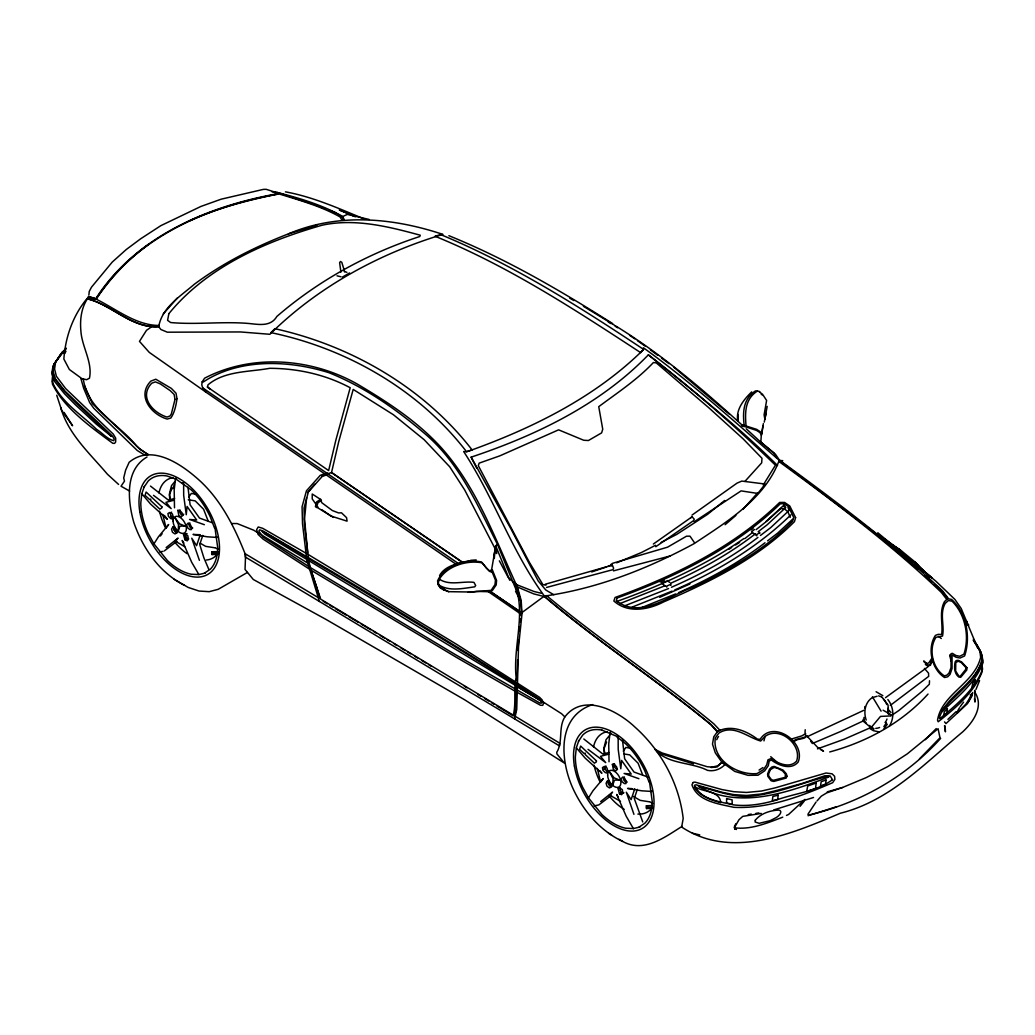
<?xml version="1.0" encoding="UTF-8"?>
<svg xmlns="http://www.w3.org/2000/svg" width="1035" height="1035" viewBox="0 0 1035 1035"><rect width="100%" height="100%" fill="white"/><g stroke="black" fill="none" stroke-linecap="round" stroke-linejoin="round"><path stroke-width="1.5" d="M613.716 766.741L613.716 763.921M951.062 661.106L951.01 667.562L949.082 672.97L946.896 675.156L944.36 675.868C932.535 668.377 928.175 648.997 936.002 637.314L942.523 636.046C944.696 625.334 939.366 613.613 945.253 603.301L948.422 600.52L952.058 601.18C965.383 614.441 969.743 636.525 963.908 654.172L959.755 656.268L955.965 655.504L952.394 653.344L951.126 653.68L950.453 654.987L951.062 661.106L949.703 655.077M784.155 507.021L784.207 504.912L785.72 507.564L767.103 524.861L758.163 531.705M517.06 680.5L517.616 659.657M620.081 787.971L620.004 790.041L621.388 792.241L619.512 793.754L617.973 788.398L619.836 787.907L622.333 789.718L622.863 792.862L621.634 794.699L619.512 793.754L623.199 792.926M518.005 650.459L518.535 639.863M767.168 406.367L764.865 419.304L764.102 414.828L766.612 400.454L763.429 395.603L761.217 394.27M738.084 414.466L738.097 421.141M974.621 692.531L974.75 690.371L974.983 702.053L974.44 698.858M514.576 716.712L516.012 708.794L516.452 686.244L544.112 702.571L561.617 713.736L564.851 716.906C558.059 727.89 563.286 741.552 556.752 752.341L556.921 753.933L564.347 763.054L464.767 699.867L326.193 619.525L253.252 579.458L245.036 569.444L245.58 554.993C235.023 528.199 222.046 501.768 200.816 481.663C183.001 465.207 152.132 443.019 129.155 462.283L125.636 470.097L123.708 477.963L124.498 481.12L121.03 486.217L129.621 491.069M805.01 732.651L805.217 729.74M760.777 442.631L761.307 435.347M864.742 708.199L864.859 706.556M52.474 376.805L52.073 381.436C60.651 401.89 81.118 414.388 96.54 429.318C102.323 432.85 107.006 439.047 113.734 440.677L114.199 439.034L112.388 436.007L64.985 391.114L55.282 378.642L52.992 371.293L54.221 363.932L62.669 351.758M494.29 558.473L495.183 548.835L464.728 490.034L449.708 466.785L424.13 439.681L393.391 414.724L353.207 389.419L338.665 441.906L331.536 472.542L321.743 475.828M306.632 497.848L304.536 518.988L307.705 552.354M52.979 377.866L52.371 383.959C64.636 408.747 90.86 427.041 112.737 443.29L114.587 443.381L115.661 441.984L115.7 438.206L113.242 434.079L65.632 388.552L56.382 376.235L54.583 369.068L55.567 362.043L66.292 348.161M144.331 486.463L141.808 493.721L140.799 502.945A54.363 31.386 60 0 0 148.147 533.284L153.943 543.867L167.36 560.491A54.363 31.386 60 0 0 191.126 574.218L198.888 574.567L205.422 572.963M578.875 740.465L576.34 747.723L575.344 756.96A54.363 31.386 60 0 0 582.679 787.286L588.475 797.881L601.904 814.506A54.363 31.386 60 0 0 625.658 828.22L633.42 828.569L639.953 826.978M519.001 631.259L519.583 626.563M520.165 621.88L520.553 618.749M217.79 551.616L211.852 551.771L211.657 553.285L212.02 554.553L217.945 554.398M646.396 805.773L652.322 805.618L646.396 805.773L646.202 807.287L646.552 808.555L652.49 808.4M499.349 560.828L508.237 577.478L516.271 584.646C494.458 537.165 475.997 485.894 440.392 446.706C416.704 420.935 387.103 401.696 357.166 383.998C311.16 358.045 251.932 353.504 204.568 378.215L202.187 381.824L201.773 384.813L202.653 387.853L205.667 391.954L457.004 564.877M89.812 298.533L86.358 299.387C72.644 316.322 65.373 337.436 63.859 359.041L69.371 369.508L81.791 378.551L86.552 379.716L89.463 378.215C92.852 362.237 81.713 346.686 80.859 330.605C79.889 319.712 81.273 308.081 87.419 298.779C111.573 304.613 132.04 328.716 158.73 326.724L160.917 329.518L167.321 332.196L240.469 331.95L269.876 334.292L271.364 332.856C318.495 286.824 378.086 254.235 440.858 234.997L442.928 234.389C392.847 217.725 338.186 212.654 288.519 233.832C255.205 246.731 223.017 262.916 194.295 284.289C180.711 296.049 161.783 307.589 158.73 326.724M515.223 716.311L516.737 709.505L518.496 647.315L522.028 613.561L521.174 600.481L516.827 584.853L514.731 583.714C526.31 614.078 512.881 646.086 516.103 677.459C513.451 689.931 516.31 702.843 513.308 715.185L320.708 599.187L310.772 569.612L308.728 560.905L304.471 525.107L304.018 507.939L308.391 491.948L322.208 476.462L328.91 474.082L326.957 472.956L320.255 475.337L306.438 490.823L302.065 506.814L302.531 523.982L306.8 559.883L319.414 601.451L559.534 745.924L559.599 743.117L515.223 716.311L514.68 718.846M762.873 426.135L761.411 435.269L759.975 432.617L756.507 430.392L742.25 425.721M491.405 570.958L495.713 545.807L497.447 544.268C477.652 505.546 459.941 464.016 426.304 434.946C397.065 409.757 365.045 387.193 329.065 372.742C288.791 360.038 239.292 358.097 203.028 382.135L202.187 381.824M493.889 556.597L495.183 548.835L495.959 551.966M278.169 193.545L278.027 194.062C207.944 206.495 135.753 237.041 96.048 299.128L90.42 297.562L94.806 299.413L95.75 298.701C135.611 236.756 207.492 206.263 277.561 193.739L278.273 193.493L275.672 192.575M764.257 422.112L766.029 413.405M972.628 692.518L971.865 696.257L967.479 703.619L945.951 723.607L944.541 721.887M277.561 193.739L275.426 192.238L272.14 191.902M180.025 509.97L179.624 511.795L180.763 514.123L182.6 515.184L183.751 514.175M614.57 763.985L614.169 765.809L615.295 768.125L617.145 769.199M520.954 615.618L521.588 612.836L520.657 600.895L516.142 584.464L533.957 591.464L541.758 593.391M763.972 740.879L765.007 736.506C779.329 725.47 802.655 744.773 796.51 761.23C789.394 768.746 778.178 763.442 771.088 758.552L767.97 759.819L766.741 764.761L763.507 769.574L757.141 773.546C737.463 775.655 711.614 759.69 715.379 737.826L718.898 733.039C733.556 723.944 747.412 737.282 760.686 741.021L765.007 736.506M207.427 387.051L208.048 384.787C224.698 370.711 249.344 372.095 269.721 368.305C297.666 368.421 325.469 374.502 350.192 387.737L335.858 440.134L328.638 470.576L207.427 387.051L210.157 389.069M316.555 507.551L317.874 502.79L321.393 500.474L320.708 499.271L316.606 501.923L315.416 506.62L317.952 506.917M202.795 535.393L199.729 544.501L203.908 557.891L208.811 569.353M604.078 769.225L605.1 766.211M634.791 788.748L631.117 799.667L626.304 792.215L633.938 814.351M637.327 789.394L634.274 798.515L642.735 821.932M172.819 488.649L174.385 484.574M172.03 488.093L169.404 494.834L170.49 500.28M606.562 742.108L603.948 748.848L605.035 754.282M204.542 573.092L210.338 569.185A54.363 31.386 60 0 0 217.673 547.334L214.866 527.177M639.074 827.094L644.883 823.187A54.363 31.386 60 0 0 652.218 801.349L649.398 781.179M975.966 689.465L979.563 680.59M968.32 701.872L970.804 695.947M521.588 612.836L544.281 596.121C597.001 588.656 647.457 568.914 694.071 543.66C726.557 522.08 765.305 498.547 779.329 460.006C835.633 501.16 891.717 542.948 942.536 590.843L948.034 598.062L946.663 599.291L941.332 592.408C891.006 544.268 835.077 502.557 778.941 461.507M721.887 762.148L734.759 771.411L748.085 775.344L757.982 775.228L764.645 770.868L768.28 765.732L769.212 760.932L771.476 760.117C778.825 765.589 791.154 770.402 798.179 762.045C806.123 741.927 772.899 719.377 760.182 739.262L757.504 739.171C746.429 730.788 730.71 724.202 717.501 731.577L713.762 736.804L712.494 744.126L715.314 752.885L721.887 762.148L717.139 766.948L710.98 767.517M889.388 726.04C894.563 717.954 893.813 707.021 887.862 699.531M174.514 526.893L173.789 528.432L174.656 530.8L176.48 532.223L177.852 531.615M609.059 780.908L608.334 782.434L609.188 784.815L611.025 786.238L612.384 785.63M88.273 297.912L88.894 296.825M734.397 826.525L735.859 823.731M88.738 296.308L88.273 297.2L90.2 296.929L96.164 299.076C110.357 278.066 127.9 259.216 148.535 244.402M64.636 353.634L65.968 351.24M212.02 554.553L211.852 551.771M646.552 808.555L646.862 806.11M439.552 575.576C445.322 565.175 458.608 563.545 469.075 560.685M734.552 827.405L738.99 819.707L742.781 816.369L761.255 813.432M763.274 484.949L775.435 465.194C735.16 426.11 692.842 389.044 648.35 354.837C600.313 404.556 535.962 435.476 471.132 457.147L476.825 468.337M816.02 802.073L807.882 814.312L809.603 814.868C859.8 802.901 906.13 776.987 940.66 738.369M187.089 540.684L188.331 538.847L187.801 535.703L185.304 533.905L183.428 534.383L184.98 539.74L187.089 540.684L188.668 538.924L184.98 539.74L186.843 538.226L185.472 536.039L185.55 533.957L187.037 533.568M143.969 487.291L148.147 481.094A54.363 31.386 60 0 1 167.36 476.074L176.248 479.27L191.126 489.788A54.363 31.386 60 0 1 210.338 517.008L214.517 528.031M578.5 741.306L582.679 735.109A54.363 31.386 60 0 1 601.904 730.089M883.825 726.635L886.4 722.896M188.745 497.136L191.346 493.436L195.524 494.096M623.277 751.151L625.877 747.451L631.453 748.331M883.929 728.821L887.228 724.396L885.029 722.288M160.373 536.001L162.094 533.75M963.585 702.131L961.787 704.46A8.086 1.087 -55.2 0 0 960.195 706.724M800.068 806.317L804.079 801.323M175.044 481.378L171.512 485.635L169.533 493.385L169.675 500.681M609.589 735.38L606.057 739.65L604.078 747.399L604.22 754.683M871.91 726.648L880.487 716.414L890.475 715.922M307.55 492.518L314.653 484.173M189.897 522.921L188.875 524.085L189.444 526.44L191.177 528.173L192.756 528.005M624.441 776.923L623.419 778.1L623.989 780.455L625.709 782.188L627.288 782.007M163.271 313.915L177.244 298.067M817.081 800.883L821.298 796.148L826.732 792.888L842.529 787.493L866.01 777.699L887.694 766.624L907.281 753.868L938.098 728.705L939.987 737.8L919.429 758.927M743.065 509.233L757.918 492.595M564.851 716.906C583.378 692.583 617.352 710.463 634.843 726.997C661.054 750.362 679.102 783.495 683.191 818.478L681.664 827.043C731.228 859.878 791.516 833.887 840.329 813.238C889.699 800.948 924.798 763.338 962.498 732.043C973.211 722.184 984.427 706.193 974.595 691.859M925.264 739.714L936.222 728.601M928.02 694.058C901.821 722.87 867.058 741.772 829.721 751.953M744.941 481.378L761.682 462.852L761.967 458.259L743.234 438.969L708.522 407.505L656.268 362.897L653.395 362.535C637.288 379.703 617.52 392.666 598.747 406.664L602.745 429.266L601.594 432.902L588.41 440.522L583.714 440.25L558.602 429.836L499.892 455.827L479.153 463.137L478.299 465.647L529.428 562.406L542.948 584.71L546.014 585.15M806.834 736.027C803.897 740.18 797.416 737.916 794.155 741.642L791.283 739.081L801.996 735.82L805.67 733.505M804.958 799.382L788.644 814.429L786.484 815.438M62.747 353.297L64.804 351.305M65.528 349.364L61 353.698L52.966 366.183L51.75 373.803L54.312 381.113L64.468 393.74L75.374 404.776L96.359 424.221L111.508 436.408L76.008 403.029L64.856 391.722L54.933 379.276L52.474 372.018L53.794 364.527L62.32 352.146L65.904 348.704M947.931 719.351L956.068 711.692M792.59 519.272L777.79 533.025L767.556 540.839M751.695 391.89C744.087 399.303 735.95 408.993 737.657 420.404M790.856 514.874C757.594 547.192 717.177 571.359 674.859 589.885M765.602 521.925L784.207 504.912M947.775 598.618L944.515 601.581C938.81 611.918 943.195 623.782 941.656 634.481L938.176 634.351L935.42 635.412C926.881 648.182 931.629 669.347 944.554 677.524L947.659 676.838L950.039 674.445L952.045 668.558L952.058 655.026L956.12 657.277L960.105 658.014L964.62 655.931C970.921 637.185 966.561 613.018 951.644 599.472L947.775 598.618L942.316 591.464L934.191 584.063M766.133 521.679L780.688 508.56L784.323 508.858L787.842 511.6L790.197 517.332M970.17 694.899L972.525 693.696L966.108 703.852L957.323 713.05A8.086 1.087 -55.2 0 1 959.471 707.849M725.121 524.706L735.885 515.43M166.143 547.58L178.046 538.096L175.394 541.253L184.631 546.583M600.675 801.595L612.578 792.098L609.938 795.268L620.495 801.362M724.655 500.474L707.565 514.343L676.67 534.435L661.171 542.392M610.87 564.605L612.448 563.351L667.588 547.166L686.477 536.208L689.983 536.156L694.498 542.741M611.4 565.899L612.345 565.149L613.613 568.202L612.953 569.651L546.519 587.44M164.293 550.905L176.894 541.37M744.786 538.653L752.316 532.663M756.08 529.661L764.878 522.675M754.424 529.506L751.539 531.796L756.779 535.781L756.779 534.668L759.729 532.417L759.729 533.53M690.772 517.811L692.079 516.763L694.252 519.182L693.424 520.747L655.763 546.713M751.099 529.933L753.053 528.419M927.955 666.812L885.507 697.681M755.615 533.659C729.675 553.828 700.721 569.845 670.771 583.21M757.931 537.411C731.486 557.774 701.963 573.895 671.443 587.272M760.479 535.457L770.7 527.63L789.11 510.449L788.023 507.46M764.994 542.78C738.498 563.105 709.001 579.225 678.494 592.667M653.344 544.035L692.079 516.763M611.439 795.372L598.825 804.919L594.129 805.89M691.975 515.12L737.062 483.112L741.797 481.081L765.201 484.057L757.84 493.449L741.112 490.888L694.213 521.756M147.022 457.004C124.614 469.929 127.784 500.94 133.761 522.235C142.584 548.175 159.519 572.704 184.45 585.28M151.291 326.995L146.478 330.346L139.479 341.382L149.273 352.392L205.667 391.954M891.044 715.806L899.001 710.411L922.146 691.264L929.339 684.264L929.508 680.758M793.483 741.06L795.501 739.676L804.894 737.14L806.356 735.471L817.43 747.192L823.537 751.19L820.846 749.638M491.405 570.621L492.388 569.987L496.593 580.454L496.205 584.904L492.285 590.636L490.163 591.748L476.605 591.412L469.295 592.343M490.37 570.647L491.34 570.013L495.442 580.13L495.002 584.555L491.172 590.338L468.169 592.24M743.88 538.549C705.094 565.666 661.675 585.267 617.3 601.283L617.623 601.723M728.976 549.236L731.641 547.515M735.626 544.94L739.624 542.366M759.069 770.066L762.937 767.569M890.32 705.391L928.68 676.36L928.537 673.151L924.423 668.416M741.383 425.721L742.664 424.919L756.624 429.344L760.013 431.556L761.773 434.118L763.351 423.613M171.629 512.144L170.348 512.92L170.607 515.197L172.185 517.177M606.161 766.146L604.88 766.922L605.152 769.199L606.717 771.191L608.438 771.45M342.378 277.108L349.597 272.942M247.443 572.433L218.191 589.316L209.199 591.671L199.043 591.037L188.176 587.427L174.035 579.277M592.706 704.576C556.015 716.582 560.284 761.708 573.506 789.653C583.869 811.569 600.494 831.027 622.708 841.442C643.848 853.293 664.522 837.302 681.987 826.435M655.53 545.29L641.428 552.522L616.679 562.807M863.824 710.308L807.3 736.661M870.422 727.708L844.275 739.184L817.469 748.861M932.742 660.653L931.28 661.287L929.935 664.962L927.774 665.376L925.329 663.965M338.341 214.439L342.029 216.871L347.307 214.4L369.262 219.485M659.709 597.337L689.892 583.986M675.622 593.935L640.135 608.205M665.013 585.745L619.913 603.586M668.571 588.553L623.924 606.135M671.974 591.153L632.1 607.131M660.201 582.032L664.263 580.273M782.745 817.171C767.362 822.98 750.892 830.031 734.138 827.754M665.725 581.334L661.572 583.119L665.764 586.353M188.771 221.167C217.143 208.113 247.52 200.247 278.027 194.062L277.639 193.312L278.273 193.493M607.946 566.43L610.857 565.226M545.264 584.232L612.345 565.149M162.961 551.396L159.597 551.875M591.722 571.954L606.471 566.934M808.05 815.722L836.655 806.705M288.493 233.845L316.956 225.19M773.766 809.926L813.536 797.48M877.124 696.244L872.117 697.706C864.911 702.532 863.449 712.313 866.191 720.062M827.276 791.827L842.529 787.493M174.605 498.469L168.369 500.112L150.476 486.062M174.19 500.164L165.949 502.311L171.176 508.625L153.49 495.325M613.457 570.854L670.318 555.937M609.136 752.484L602.9 754.114L583.818 738.99M608.722 754.166L600.494 756.326L605.721 762.64L588.022 749.34M621.272 793.47L623.924 792.771M94.806 299.413L95.75 298.701M748.266 814.571L751.294 814.105M755.835 813.407L758.862 812.928M90.653 296.747L88.402 296.98L87.031 298.805C111.392 304.316 131.898 328.781 158.704 326.491L158.86 325.482C134.33 325.197 114.303 307.317 92.788 297.55M470.627 560.323L476.165 559.935M231.711 523.516L237.183 523.568L253.73 530.218L308.805 563.726L316.943 587.893M212.33 552.095L218.256 551.94M212.421 553.816L218.359 553.66M646.966 807.817L652.904 807.662M468.519 591.981L448.66 591.671L443.562 589.821M631.893 788.618L627.572 788.437L641.842 790.818L651.895 791.452L651.222 790.96M782.758 460.678L779.264 460.459L874.769 532.792L917.929 569.263M274.443 191.747C297.614 197.607 321.613 204.49 342.456 216.354L344.15 219.433L341.783 219.86L340.075 216.936C319.828 205.499 296.76 199.522 274.637 192.562M182.251 482.737L183.622 482.931L183.674 495.377L186.261 514.757L187.076 506.438L196.676 520.036L189.573 519.454L204.374 524.706M601.904 730.076L618.154 736.933L618.205 749.392L620.793 768.772L621.608 760.44L631.221 774.051L624.105 773.468L638.905 778.708M285.453 191.85C313.075 196.883 338.885 208.527 364.695 219.174M188.215 499.776L195.201 500.875L203.585 509.233L208.048 520.734M214.517 547.748L205.629 546.351L200.221 543.22M624.144 753.997L629.733 754.877L638.116 763.248L642.58 774.736M649.061 801.75L640.173 800.353L633.407 796.458M757.814 391.282L755.434 390.907C742.962 399.044 742.69 412.486 744.165 425.398L746.054 425.915C744.993 412.965 744.592 399.368 757.258 391.139L759.716 391.566M879.207 731.913L873.449 730.697L869.426 728.304M692.428 833.227L699.764 834.909M337.009 275.827L341.033 276.785M344.267 271.636L346.932 272.283M212.563 522.856L199.457 518.043L190.104 504.795L187.995 487.252M648.531 777.259L634.002 772.058L624.648 758.81L622.462 739.74M277.108 192.432L313.825 204.387M967.091 622.708L965.021 621.776M693.502 763.882L663.409 754.567L656.785 751.371M274.793 192.044L266.176 189.314L263.343 189.392L221.154 199.186L200.842 206.47L160.878 225.643L140.708 238.762L126.27 249.513L112.246 262.075L91.494 287.161L89.23 291.469L88.894 294.936M878.611 695.869L881.574 696.904M632.721 607.649L633.485 607.92M315.3 204.956L325.598 208.889M328.535 210.014L335.896 212.822M448.879 235.682C506.4 258.996 560.181 290.434 612.552 323.541M443.963 588.799L439.616 586.729L437.52 581.062C444.028 565.408 466.203 558.822 481.547 561.966L486.321 568.111L489.037 570.492L491.806 571.1L492.375 572.381L489.464 571.333L482.129 562.846C466.643 559.702 444.558 566.533 437.844 582.136L438.193 584.697L440.276 587.971L444.041 590.053M440.561 587.725L448.66 591.671M516.75 586.716L533.775 593.896L544.85 596.703C511.989 552.198 494.083 497.9 463.667 451.545L466.746 451.79C530.929 428.982 594.064 398.19 643.123 349.972L643.395 347.773C691.471 382.329 735.148 422.422 780.002 460.937L775.513 454.339L764.347 445.179M870.616 727.256L873.993 729.002L869.426 725.483M883.088 710.191L890.98 714.655M924.087 661.947L926.868 663.538L928.809 662.892L932.199 657.73L932.988 661.494L931.604 661.883L930.465 665.246L928.046 666.048L925.523 664.612M608.58 833.279L611.594 835.025M618.982 839.294L622.708 841.442M876.089 691.742L882.829 695.649M569.729 298.158L573.869 300.577M553.777 594.711L545.872 590.079L538.226 580.984L510.811 528.652L471.132 457.147M323.243 601.322L327.319 603.767M330.036 605.397L332.752 607.015M335.456 608.645L346.324 615.152M349.041 616.782L358.55 622.475M361.267 624.092L370.763 629.785M373.48 631.415L376.197 633.045M380.311 635.516L384.438 638M387.193 639.669L389.949 641.325M394.089 643.809L396.845 645.478M400.972 647.962L405.112 650.459M407.868 652.115L410.623 653.771M414.75 656.268L417.506 657.924M421.646 660.421L425.773 662.905M428.529 664.561L431.284 666.23M318.754 597.919L245.023 553.66L245.36 557.063L319.414 601.451M583.391 306.282L614.376 325.145M316.218 506.878L333.529 517.422M464.288 686.14L467.005 687.783M477.885 694.394L480.602 696.05M484.678 698.534L488.753 701.005M491.47 702.661L494.187 704.317M496.903 705.973L513.218 715.884M608.192 321.937L610.883 323.58M887.875 542.431L900.204 549.973L884.938 539.248M889.039 543.142L900.799 550.309L915.121 562.083L924.242 572.226M615.721 325.999C662.115 354.488 703.619 390.117 743.829 426.614M614.919 326.051L617.585 327.733M629.59 335.34L634.856 338.859M490.422 591.619L520.269 611.763L520.618 613.897L488.274 591.632M147.617 454.417L138.962 448.207L92.438 403.65L84.508 385.745M463.266 562.755L331.536 472.542L462.283 562.29M492.738 593.068L518.936 611.025M457.962 563.221L202.653 387.853M322.118 509.919L330.851 515.999L347.087 521.161L346.557 517.642L341.485 512.804L338.574 512.933L332.364 510.54L321.937 502.829L320.035 499.077L312.221 494.005L312.234 498.948L315.507 503.592M637.469 340.696L645.271 346.195M216.677 536.958L217.35 537.45L207.298 536.803L193.027 534.435L200.247 534.733L196.585 545.665L191.76 538.2L199.406 560.349M650.42 349.869L657.833 355.367M661.546 358.11L668.959 363.608M118.585 484.432L107.381 474.185C90.11 453.718 68.103 434.118 60.78 407.622M759.444 391.942L762.743 394.426M667.161 580.544L669.736 582.485M648.35 354.837C692.506 390.324 737.347 425.527 777.544 465.53M938.512 636.331L941.281 638.517M616.782 736.739L625.658 743.79A54.363 31.386 60 0 1 644.87 771.023L649.061 782.046M862.88 720.903L869.659 726.544M877.796 532.766L935.743 581.075L954.943 599.472L961.23 608.554L977.583 647.884M544.281 596.121C597.829 641.752 657.07 680.086 711.33 724.823L717.501 731.577M673.914 367.27L729.158 414M915.6 564.153L932.315 578.293L915.018 563.286L924.009 571.695M770.726 756.701L776.599 761.825M924.902 575.615L931.862 581.955M746.209 428.788L761.657 442.98M927.386 574.852L929.637 576.948L927.399 574.684M810.651 741.215L812.371 743.505L841.209 731.228L864.238 720.451L863.966 717.41M760.505 441.829L762.045 443.278M872.453 696.853L881.108 711.161M170.71 516.31L173.026 518.522M923.802 660.822L927.968 665.22M967.531 623.859L968.721 625.024L965.823 625.515L965.215 622.074L967.143 621.75L966.043 620.56M924.048 571.281L915.108 562.225L924.242 572.264M887.655 709.053L891.032 712.468M763.222 444.416L761.631 442.734L773.869 452.955L776.573 457.819M576.379 747.865L585.098 758.06L601.904 773.287L599.925 770.739M863.125 719.364L866.243 723.077M973.185 640.29L977.118 645.115L980.792 651.947L981.995 659.515C976.212 684.29 946.171 694.977 939.314 718.018L939.871 718.691C956.249 704.809 974.905 689.84 982.564 669.153L982.176 666.204M974.336 642.01L981.102 652.542L982.461 660.291C975.513 681.263 955.719 694.433 941.915 710.605L942.16 711.55C957.504 696.982 975.863 682.673 983.185 662.193L981.762 654.43L977.907 647.768M973.405 639.074L979.692 649.786L980.663 657.251C974.621 683.398 941.954 693.812 937.516 720.114L938.176 721.783C955.318 708.225 974.155 692.57 982.176 671.65L981.659 667.277M164.397 515.456L167.372 519.272L150.554 504.045L141.808 493.721M882.13 697.357L888.017 704.99L888.651 714.422M805.088 734.591L805.877 735.717M608.024 783.197L610.417 786.574M173.492 529.196L175.872 532.572M610.779 733.272L610.107 732.288L608.722 743.919L609.033 761.76M176.248 479.27L175.575 478.274L174.19 489.904L174.501 507.758M618.387 797.015L616.679 794.466L626.266 816.369L633.446 828.686M183.855 543.013L182.147 540.464L191.734 562.354L198.888 574.567M64.092 412.409L72.592 425.76L61.725 410.455L56.731 395.254M342.029 216.871L343.724 219.925M509.699 580.234L495.713 545.807L496.722 553.57M515.546 591.257L520.657 600.895L497.447 544.268M185.006 535.729L186.158 538.213M319.918 598.333L317.253 589.394M344.603 271.558L341.809 262.334L340.489 261.506L339.622 262.683L340.903 272.166M597.311 768.436L600.611 782.085L603.172 778.527L593.003 790.727L588.475 797.881M162.78 514.434L166.079 528.07L168.64 524.512L158.471 536.725L153.943 543.867M944.515 725.664L945.421 731.836L945.175 726.091M308.094 556.765L308.482 561.19M670.9 585.357L670.9 584.245L666.812 586.056L666.812 587.168M652.736 803.328A53.083 30.649 60 0 1 649.631 801.685M650.769 809.473A45.307 26.16 60 0 1 637.883 814.079M624.17 809.357A45.307 26.16 60 0 1 608.826 795.553M600.3 782.369A45.307 26.16 60 0 1 594.051 765.176M593.508 746.972A45.307 26.16 60 0 1 607.403 731.654M218.191 549.313A53.083 30.649 60 0 1 215.099 547.683M216.224 555.459A45.307 26.16 60 0 1 206.327 560.038M186.96 553.609A45.307 26.16 60 0 1 174.294 541.538M165.768 528.355A45.307 26.16 60 0 1 159.506 511.161M158.963 492.958A45.307 26.16 60 0 1 172.858 477.64M716.763 739.714A7.077 4.256 -62.2 0 1 718.523 736.506M886.982 719.027A16.845 13.274 85.2 0 1 885.675 721.861M879.582 727.489A16.845 13.274 85.2 0 1 875.765 728.355M883.541 699.104A17.026 13.416 85.2 0 1 886.749 704.524M887.823 708.354A17.026 13.416 85.2 0 1 888.108 713.658M726.609 798.606L726.583 802.953L732.198 804.208L732.107 799.822L726.609 798.606M262.295 531.395L264.494 533.905L540.011 700.294L538.122 698.573C447.935 641.092 355.717 586.806 263.886 531.99L262.295 531.395M965.888 667.51L965.836 669.283L960.26 676.269L958.824 676.049L955.654 671.016L955.758 662.581L958.229 661.184L961.437 662.685L965.888 667.51M161.887 506.827L161.848 507.913L159.895 509.181L150.864 500.746L150.657 499.077L149.635 499.582L145.081 495.325L146.103 492.039L161.887 506.827M596.419 760.841L596.38 761.915L594.439 763.183L585.409 754.748L585.189 753.092L584.167 753.596L579.613 749.34L580.635 746.054L596.419 760.841M966.923 667.704L966.819 669.956L960.7 677.33L958.772 677.019C954.192 673.565 954.102 667.096 955.137 661.934L956.159 660.602L958.087 660.265L961.618 661.934L966.923 667.704M177.839 510.346L178.835 515.495L181.138 516.827L182.872 515.391L181.979 512.739L179.767 510.449L177.839 510.346M612.371 764.36L613.38 769.497L615.683 770.829L617.403 769.406L616.524 766.741L614.311 764.464L612.371 764.36M184.773 525.961L179.883 526.168L178.266 531.007L178.512 524.641L175.187 518.056L179.573 523.839L184.773 525.961M619.305 779.963L614.415 780.183L612.798 785.009L613.043 778.656L609.718 772.071L614.104 777.854L619.305 779.963M175.018 399.381L171.305 414.039L170.012 415.992L167.01 417.066C152.675 412.706 138.587 396.832 151.757 383.196L155.405 381.902L160.296 383.894L170.154 390.596L174.113 394.438L175.018 399.381M191.617 527.216L191.436 529.571L189.845 529.584L187.4 527.591L186.688 524.654L188.254 523.011L190.142 524.279L191.617 527.216M626.149 781.231L625.968 783.586L624.377 783.586L621.932 781.606L621.22 778.656L622.785 777.013L624.674 778.294L626.149 781.231M778.165 795.203L777.725 799.408L772.33 800.65L772.886 796.433L778.165 795.203M176.985 398.695C176.054 405.293 174.643 412.499 170.853 418.011L167.178 419.059C151.136 414.414 136.439 395.836 150.825 381.126L155.78 379.237L171.37 388.41L176.028 393.197L176.985 398.695M755.291 820.237L755.097 821.997L759.198 823.317L770.195 820.639L776.379 817.508A8.086 3.584 -29.1 0 0 778.837 810.082C770.428 810.366 760.647 813.432 755.291 820.237M826.085 780.015L825.542 784.258L820.535 785.94L821.195 781.671L826.085 780.015M816.214 782.99L815.464 788.554L806.692 791.464L807.688 786.005L816.214 782.99M947.426 708.794L946.766 713.063L943.584 716.091L944.308 711.757L947.426 708.794M975.164 679.646L974.414 683.98L971.994 687.253L972.771 682.854L975.164 679.646M168.86 313.67L167.592 320.332L170.671 322.545C196.456 324.874 222.693 321.264 248.633 323.463C258.763 324.447 270.665 327.021 276.85 316.464C318.418 280.55 367.593 253.51 419.783 236.523L420.249 235.217C388.617 226.574 354.824 218.113 322.04 225.229C265.374 241.414 206.871 267.082 168.86 313.67M541.59 702.131L541.305 703.153L539.921 703.063L455.969 654.974L309.97 567.322L263.162 537.1L258.841 531.149L259.707 529.842L262.825 530.916C355.717 585.331 448.53 640.122 538.782 698.793L541.59 702.131M795.605 517.616L794.466 521.627C758.021 558.318 710.618 581.67 663.616 601.917C648.259 609.887 627.87 613.587 613.859 600.999L615.062 597.467C674.872 575.861 733.582 547.14 779.653 502.441L784.569 502.428L789.744 505.947L795.605 517.616M617.08 597.997L616.226 600.817C641.661 620.056 670.952 593.999 695.546 586.34C730.399 568.939 765.188 549.3 792.577 521.187L793.716 517.539L788.554 506.62L784.401 503.722L780.312 503.76C734.63 548.175 676.437 576.573 617.08 597.997M173.311 516.957L172.599 519.078L170.749 518.574L168.407 516.323L167.929 513.554L169.688 512.493L172.34 513.839L173.311 516.957M607.855 770.971L607.131 773.08L605.294 772.589L602.952 770.325L602.473 767.569L604.22 766.508L606.885 767.854L607.855 770.971M439.021 578.966L438.128 584.516C448.647 591.8 462.968 588.41 474.677 586.845L475.673 585.538L473.939 582.356C462.464 580.855 449.41 586.133 439.021 578.966M543.504 703.244L542.754 705.353L540.451 705.249L515.611 691.496L456.215 657.251L311.457 570.44L263.11 539.131L258.038 534.358L256.628 529.635L258.232 526.983L262.67 528.303L306.852 553.686L456.086 644.003L539.571 697.318L542.068 699.815L543.504 703.244M786.949 776.224L786.199 778.061L773.727 781.438L771.114 780.765L767.802 776.315L767.595 773.947L769.587 769.096L771.825 767.026L774.154 766.417L783.159 770.169L786.38 773.857L786.949 776.224M770.389 769.626L768.604 774.012L768.759 776.069L771.515 779.73L773.624 780.261L785.242 777.311L785.371 774.128L782.602 770.933L778.255 768.565L774.193 767.401L770.389 769.626M938.059 728.045L938.059 728.045M693.139 782.473L691.962 784.802C697.292 801.349 719.014 803.962 733.737 807.3C768.009 809.098 801.737 795.98 832.67 782.693L834.883 779.368L834.585 776.289L832.114 773.831L826.021 773.003L775.331 787.829L761.566 791.025L746.494 792.448L733.867 791.71L722.016 789.576L694.951 782.111L693.139 782.473M172.819 527.061L171.538 529.183L172.457 532.236L174.902 533.931L176.985 532.973L176.597 530.45L174.734 527.811L172.819 527.061M607.351 781.076L606.07 783.197L607.002 786.251L609.434 787.945L611.517 786.975L611.129 784.465L609.266 781.826L607.351 781.076M832.476 779.704C816.563 791.659 794.375 793.289 775.939 800.21C762.252 804.143 747.943 806.601 733.699 804.894C719.985 801.672 700.837 799.809 694.407 785.293L696.089 784.789L722.184 792.305L733.686 794.608L746.507 795.475L761.812 793.961L775.927 790.636L802.06 783.469L825.024 775.707L830.225 776.004L832.476 779.704M643.524 349.351L640.652 352.625C574.723 309.517 508.276 266.047 435.036 236.252L440.664 234.583C512.726 264.391 578.759 306.321 643.524 349.351M722.119 762.42L717.553 765.848L712.183 767.129L707.254 766.741L662.219 753.001L655.026 749.366C667.187 764.503 691.121 761.889 707.461 770.338C713.917 771.722 720.502 769.277 724.992 764.555L722.119 762.42M274.909 328.703L270.872 332.61C346.66 348.394 418.955 389.82 466.436 451.583L472.115 449.927C423.949 387.698 351.266 345.599 274.909 328.703M719.881 730.231L716.97 731.46L710.786 724.642C656.617 679.827 597.363 641.545 543.763 596.018L546.635 595.63C600.468 640.794 659.618 679.051 713.775 723.788L719.881 730.231M828.569 777.13C787.687 792.461 739.585 810.082 698.392 786.264C714.215 790.197 729.869 796.471 746.507 796.523C774.866 794.725 801.413 782.99 828.543 776.056L828.569 777.13M148.238 454.494L144.667 455.064L137.215 450.458L93.745 408.23L89.722 402.68L83.667 388.306L80.95 378.668L83.369 379.263C87.522 409.808 118.999 423.858 136.478 445.904L140.398 449.604L148.238 454.494M695.222 786.885L694.42 786.975C699.699 796.355 710.993 799.887 720.761 802.642C719.804 790.468 702.856 792.215 695.222 786.885M736.39 829.423L734.734 828.932L736.39 829.423M352.883 215.461L339.312 209.976L355.445 216.69L352.883 215.461M574.399 766.055A56.938 32.874 60 0 0 640.717 829.229A56.938 32.874 60 0 0 626.214 742.095A56.938 32.874 60 0 0 574.399 766.055M607.623 775.034A9.393 5.421 60 0 0 617.585 787.428A9.393 5.421 60 0 0 617.585 774.141A9.393 5.421 60 0 0 607.623 775.034M139.854 512.053A56.938 32.874 60 0 0 206.185 575.227A56.938 32.874 60 0 0 191.682 488.093A56.938 32.874 60 0 0 139.854 512.053M173.091 521.019A9.393 5.421 60 0 0 183.053 533.413A9.393 5.421 60 0 0 183.053 520.126A9.393 5.421 60 0 0 173.091 521.019"/></g></svg>
